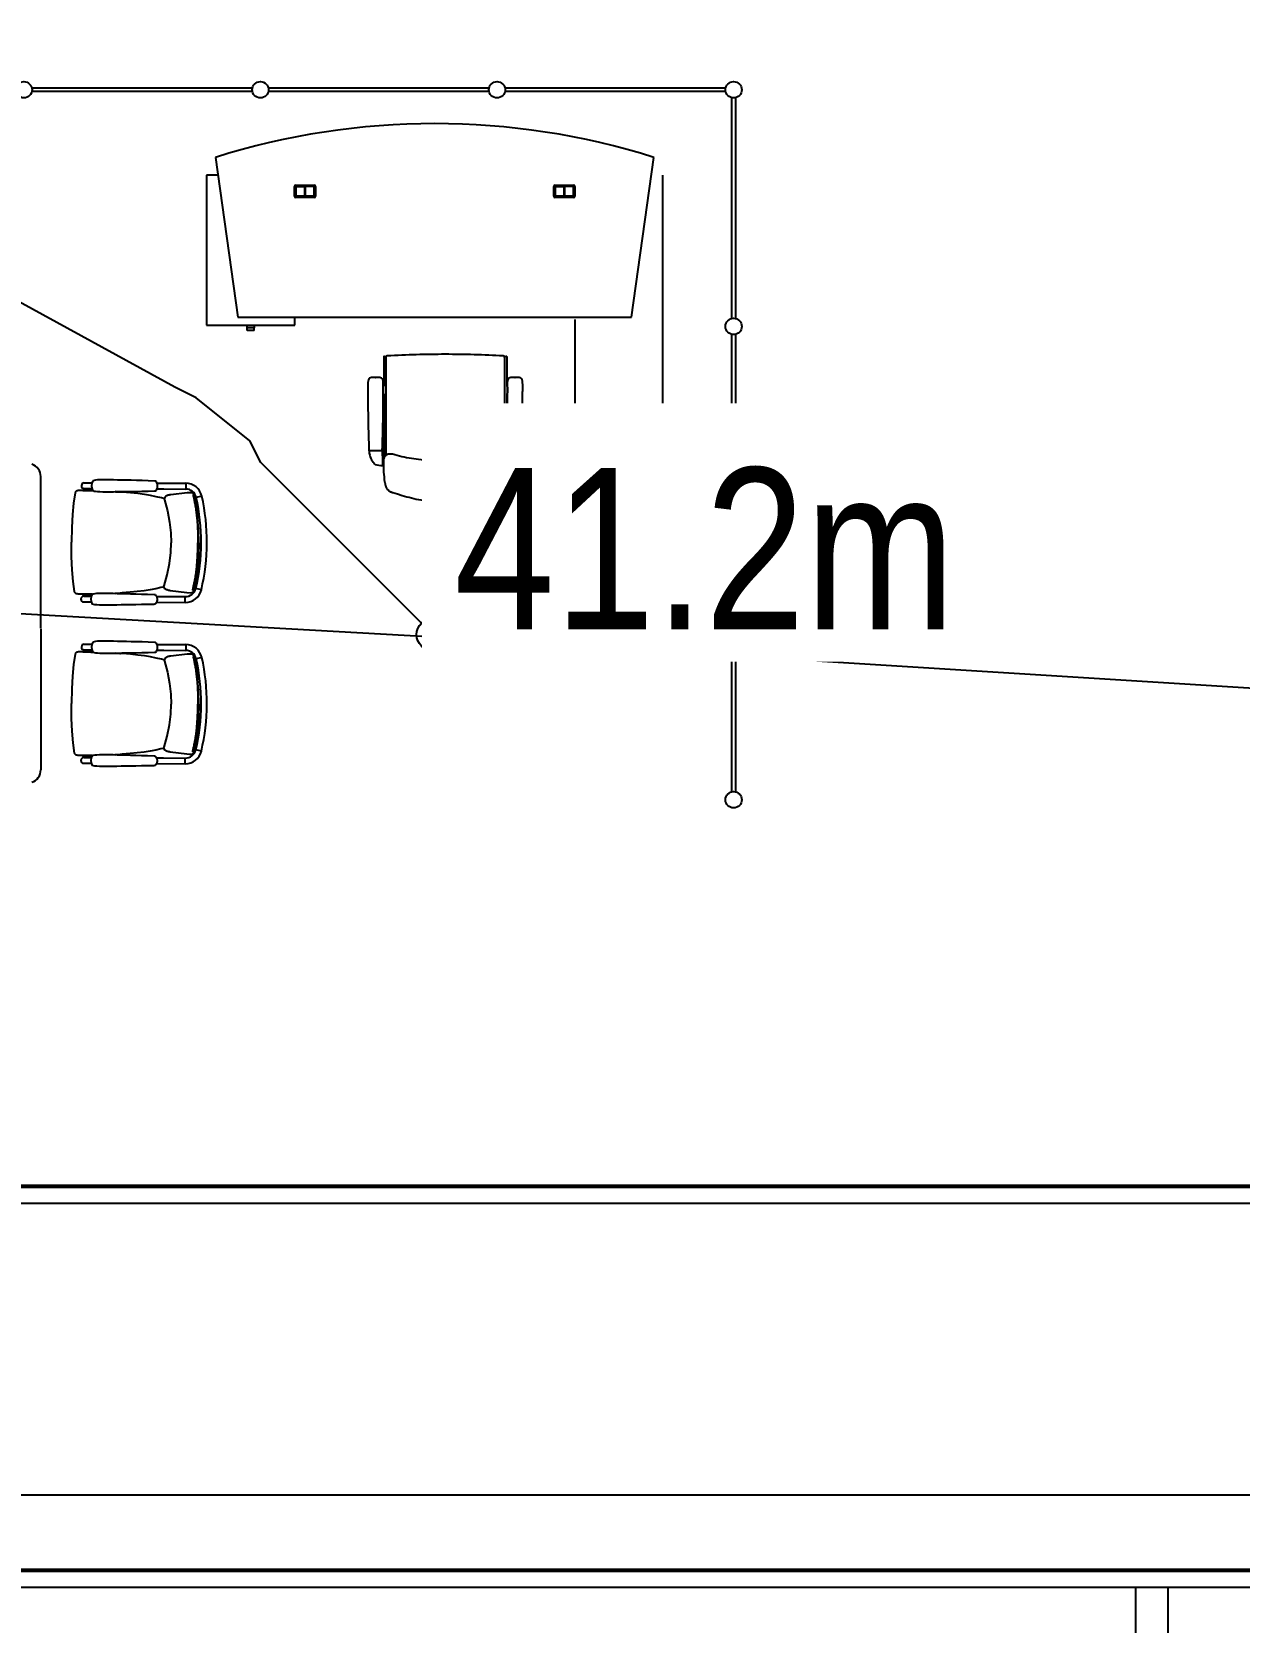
# Model space of a CAD drawing. Header units: millimetres. Extents: x 391350 to 515311, y -283575 to -199845.
# Drawn here: x 484649 to 490264, y -279390 to -271998 of the extents above; entities that cross this region are included whole.
import ezdxf

# ---------------------------------------------------------------- set-up
doc = ezdxf.new("R2010")
doc.units = ezdxf.units.MM
doc.set_wipeout_variables(frame=1)
doc.layers.add('Evac_Occupant', color=183, linetype='Continuous')
doc.layers.add('Evac_Path_Fail', color=1, linetype='Continuous')
doc.styles.get("Standard").update_dxf_attribs({"font": 'arial.ttf'})

msp = doc.modelspace()

# ---------------------------------------------------------------- linework, layer by layer
at = {"color": 0}
for p, q in [((484650, -272259.3), (485675, -272259.3)), ((485675, -272276.3), (484650, -272276.3)), ((485750, -272259.3), (486775, -272259.3)), ((486775, -272276.3), (485750, -272276.3)), ((486850, -272259.3), (487875, -272259.3)), ((487875, -272276.3), (486850, -272276.3)), ((487904, -273330.3), (487904, -272305.3)), ((487921, -272305.3), (487921, -273330.3)), ((485503.3, -272581.9), (485607.7, -273325)), ((487437.7, -273325), (487542.1, -272581.9)), ((485461.7, -272665), (485461.7, -273362)), ((485514.9, -272665), (485461.7, -272665)), ((487583.7, -274465), (487583.7, -272665)), ((485870.7, -272763), (485870.7, -272717)), ((485876.7, -272711), (485962.7, -272711)), ((485876.7, -272719), (485876.7, -272761)), ((485877.2, -272761), (485877.2, -272719)), ((485960.7, -272717), (485878.7, -272717)), ((485878.7, -272717.5), (485919.5, -272717.5)), ((485919.5, -272762.5), (485878.7, -272762.5)), ((485878.7, -272763), (485960.7, -272763)), ((485917.5, -272717.5), (485917.5, -272762.5)), ((485919.5, -272717.5), (485919.5, -272762.5)), ((485920, -272762.5), (485920, -272717.5)), ((485960.7, -272717.5), (485920, -272717.5)), ((485960.7, -272762.5), (485920, -272762.5)), ((485922, -272762.5), (485922, -272717.5)), ((485962.2, -272719), (485962.2, -272761)), ((485962.7, -272761), (485962.7, -272719)), ((485968.7, -272717), (485968.7, -272763)), ((487076.7, -272763), (487076.7, -272717)), ((487082.7, -272711), (487168.7, -272711)), ((487082.7, -272719), (487082.7, -272761)), ((487083.2, -272761), (487083.2, -272719)), ((487166.7, -272717), (487084.7, -272717)), ((487084.7, -272717.5), (487125.5, -272717.5)), ((487125.5, -272762.5), (487084.7, -272762.5)), ((487084.7, -272763), (487166.7, -272763)), ((487123.5, -272717.5), (487123.5, -272762.5)), ((487125.5, -272717.5), (487125.5, -272762.5)), ((487126, -272762.5), (487126, -272717.5)), ((487166.7, -272717.5), (487126, -272717.5)), ((487166.7, -272762.5), (487126, -272762.5)), ((487128, -272762.5), (487128, -272717.5)), ((487168.2, -272719), (487168.2, -272761)), ((487168.7, -272761), (487168.7, -272719)), ((487174.7, -272717), (487174.7, -272763)), ((485962.7, -272769), (485876.7, -272769)), ((487168.7, -272769), (487082.7, -272769)), ((485607.7, -273325), (487437.7, -273325)), ((485872.7, -273362), (485872.7, -273325)), ((487173.7, -273335.3), (487173.7, -274465)), ((485461.7, -273362), (485872.7, -273362)), ((485650.2, -273374.5), (485650.2, -273362)), ((485684.2, -273374.5), (485650.2, -273374.5)), ((485650.3, -273386.5), (485650.3, -273374.5)), ((485684.1, -273386.5), (485650.3, -273386.5)), ((485684.1, -273386.5), (485684.1, -273374.5)), ((485684.2, -273374.5), (485684.2, -273362)), ((487904, -274430.3), (487904, -273405.3)), ((487921, -273405.3), (487921, -274430.3)), ((486285.9, -273508.7), (486285.9, -273643.2)), ((486288.8, -273506.9), (486296, -273510.4)), ((486295.9, -273511.5), (486295.9, -273966.1)), ((486855, -273506.9), (486847.8, -273510.4)), ((486847.9, -273511.5), (486847.9, -273966.1)), ((486857.9, -273508.7), (486857.9, -273643.2)), ((486247.9, -273604.4, -0.1), (486246.9, -273604.4, -0.1)), ((486247.9, -273604.4, -0.1), (486248.9, -273604.4, -0.1)), ((486282.9, -273650.3), (486282.9, -273676.2)), ((486284.4, -273646.7), (486284.4, -273646.8)), ((486859.4, -273646.7), (486859.4, -273646.8)), ((486860.9, -273650.3), (486860.9, -273676.2)), ((486895.9, -273604.4, -0.1), (486894.9, -273604.4, -0.1)), ((486895.9, -273604.4, -0.1), (486896.9, -273604.4, -0.1)), ((486284.4, -273679.8), (486284.4, -273679.7)), ((486285.9, -273683.3), (486285.9, -273973.6)), ((486857.9, -273683.3), (486857.9, -273973.6)), ((486859.4, -273679.8), (486859.4, -273679.7)), ((486217.7, -273944.2, -0.1), (486278.1, -273944.2, -0.1)), ((486217.9, -273944.2, -0.1), (486217.9, -273947.2, -0.1)), ((486277.9, -273944.2, -0.1), (486277.9, -273958, -0.1)), ((486926.1, -273944.2, -0.1), (486865.7, -273944.2, -0.1)), ((486865.9, -273944.2, -0.1), (486865.9, -273958, -0.1)), ((486925.9, -273944.2, -0.1), (486925.9, -273947.2, -0.1)), ((486281.9, -274012.6, -0.1), (486281.9, -273974.2, -0.1)), ((486281.9, -273979.2, -0.1), (486284.9, -273984.2, -0.1)), ((486281.9, -273984.2, -0.1), (486281.9, -274004.2, -0.1)), ((486281.9, -273988.2, -0.1), (486281.9, -273986.5, -0.1)), ((486281.9, -274000.4, -0.1), (486281.9, -273988.2, -0.1)), ((486281.9, -274000.2, -0.1), (486281.9, -274002, -0.1)), ((486281.9, -274009.2, -0.1), (486284.9, -274004.2, -0.1)), ((486284.9, -273984.2, -0.1), (486284.9, -273987.2, -0.1)), ((486284.9, -273987.2, -0.1), (486284.9, -274001.2, -0.1)), ((486284.9, -274001.2, -0.1), (486284.9, -274004.2, -0.1)), ((486861.9, -273979.2, -0.1), (486858.9, -273984.2, -0.1)), ((486858.9, -273984.2, -0.1), (486858.9, -273987.2, -0.1)), ((486858.9, -273987.2, -0.1), (486858.9, -274001.2, -0.1)), ((486858.9, -274001.2, -0.1), (486858.9, -274004.2, -0.1)), ((486861.9, -274009.2, -0.1), (486858.9, -274004.2, -0.1)), ((486861.9, -274012.6, -0.1), (486861.9, -273974.2, -0.1)), ((486861.9, -273984.2, -0.1), (486861.9, -274004.2, -0.1)), ((486861.9, -273988.2, -0.1), (486861.9, -273986.5, -0.1)), ((486861.9, -274000.4, -0.1), (486861.9, -273988.2, -0.1)), ((486861.9, -274000.2, -0.1), (486861.9, -274002, -0.1)), ((487148.7, -274022.4), (487148.7, -273988.6)), ((487148.7, -273988.6), (487160.7, -273988.6)), ((487160.7, -274022.5), (487160.7, -273988.5)), ((487160.7, -273988.5), (487173.7, -273988.5)), ((484691.3, -274770.9), (484691.3, -274065.8)), ((484893.5, -274094.4, 0.3), (484928.9, -274094.6, 0.3)), ((485228.8, -274090.6, 0.3), (485228.8, -274090.6, 0.3)), ((487148.7, -274022.4), (487160.7, -274022.4)), ((487160.7, -274022.5), (487173.7, -274022.5)), ((484850.6, -274141.7, 0.3), (484850.6, -274141.7, 0.3)), ((484878.8, -274130.7, 0.3), (484874.4, -274130.7, 0.3)), ((484885.1, -274130.7, 0.3), (484878.8, -274130.7, 0.3)), ((484886.6, -274130.6, 0.3), (484879.3, -274130.7, 0.3)), ((484886.5, -274130.6, 0.3), (484885.1, -274130.7, 0.3)), ((484902.5, -274130.7, 0.3), (484886.5, -274130.6, 0.3)), ((484893.4, -274121.1, 0.3), (484928.8, -274121.3, 0.3)), ((485061.9, -274137.3, 0.3), (485037, -274135.7, 0.3)), ((485228.6, -274128.2, 0.3), (485228.6, -274128.2, 0.3)), ((485231.6, -274122.7, 0.3), (485263.5, -274122.9, 0.3)), ((485231.8, -274096, 0.3), (485365.4, -274096.7, 0.3)), ((485263, -274167, 0.3), (485263.7, -274167.2, 0.3)), ((485263.5, -274122.9, 0.3), (485365.3, -274123.4, 0.3)), ((485265.8, -274167.7, 0.3), (485263.7, -274167.2, 0.3)), ((485365.4, -274096.7, 0.3), (485365.3, -274123.4, 0.3)), ((485394.8, -274140.7, 0.3), (485385.8, -274140.4, 0.3)), ((485395.2, -274140.8, 0.3), (485394.8, -274140.7, 0.3)), ((485397, -274141.3, 0.3), (485395.2, -274140.8, 0.3)), ((485398.5, -274142.4, 0.3), (485397, -274141.3, 0.3)), ((485399.7, -274143.8, 0.3), (485398.5, -274142.4, 0.3)), ((485403.3, -274152.7, 0.3), (485403.3, -274152.7, 0.3)), ((485439.8, -274156.5, 0.3), (485413.8, -274162.4, 0.3)), ((485266.1, -274173.4, 0.3), (485266.1, -274173.4, 0.3)), ((486572, -274184.5), (486571.8, -274184.5)), ((486571.8, -274184.5), (486572, -274184.5)), ((487173.7, -274465), (487583.7, -274465)), ((487904, -275530.3), (487904, -274505.3)), ((487921, -274505.3), (487921, -275530.3)), ((484848.4, -274600.4, 0.3), (484848.4, -274600.4, 0.3)), ((484876.5, -274611.8, 0.3), (484872.1, -274611.7, 0.3)), ((484882.8, -274611.8, 0.3), (484876.5, -274611.8, 0.3)), ((484884.3, -274611.9, 0.3), (484877, -274611.7, 0.3)), ((484884.2, -274611.9, 0.3), (484882.8, -274611.8, 0.3)), ((484900.2, -274612, 0.3), (484884.2, -274611.9, 0.3)), ((485059.7, -274606.8, 0.3), (485034.7, -274608.3, 0.3)), ((485261.1, -274579.1, 0.3), (485261.8, -274578.9, 0.3)), ((485263.9, -274578.4, 0.3), (485261.8, -274578.9, 0.3)), ((485264.2, -274572.7, 0.3), (485264.2, -274572.8, 0.3)), ((485392.6, -274606.6, 0.3), (485383.6, -274606.9, 0.3)), ((485393, -274606.6, 0.3), (485392.6, -274606.6, 0.3)), ((485394.8, -274606, 0.3), (485393, -274606.6, 0.3)), ((485396.3, -274605, 0.3), (485394.8, -274606, 0.3)), ((485397.5, -274603.6, 0.3), (485396.3, -274605, 0.3)), ((485401.2, -274594.7, 0.3), (485401.2, -274594.7, 0.3)), ((485437.8, -274591.3, 0.3), (485411.8, -274585.1, 0.3)), ((484890.9, -274648.1, 0.3), (484926.3, -274648.3, 0.3)), ((484891, -274621.4, 0.3), (484926.4, -274621.6, 0.3)), ((485226.1, -274655.2, 0.3), (485226.1, -274655.2, 0.3)), ((485226.3, -274617.6, 0.3), (485226.3, -274617.6, 0.3)), ((485229.1, -274649.7, 0.3), (485362.8, -274650.4, 0.3)), ((485229.3, -274623, 0.3), (485261.1, -274623.2, 0.3)), ((485261.1, -274623.2, 0.3), (485362.9, -274623.7, 0.3)), ((485362.8, -274650.4, 0.3), (485362.9, -274623.7, 0.3)), ((484691.3, -274773.9), (484691.3, -275429)), ((484850.6, -274891.7, 0.3), (484850.6, -274891.7, 0.3)), ((484878.8, -274880.7, 0.3), (484874.4, -274880.7, 0.3)), ((484885.1, -274880.7, 0.3), (484878.8, -274880.7, 0.3)), ((484886.6, -274880.6, 0.3), (484879.3, -274880.7, 0.3)), ((484886.5, -274880.6, 0.3), (484885.1, -274880.7, 0.3)), ((484902.5, -274880.7, 0.3), (484886.5, -274880.6, 0.3)), ((484893.4, -274871.1, 0.3), (484928.8, -274871.3, 0.3)), ((484893.5, -274844.4, 0.3), (484928.9, -274844.6, 0.3)), ((485061.9, -274887.3, 0.3), (485037, -274885.7, 0.3)), ((485228.6, -274878.2, 0.3), (485228.6, -274878.2, 0.3)), ((485228.8, -274840.6, 0.3), (485228.8, -274840.6, 0.3)), ((485231.6, -274872.7, 0.3), (485263.5, -274872.9, 0.3)), ((485231.8, -274846, 0.3), (485365.4, -274846.7, 0.3)), ((485263.5, -274872.9, 0.3), (485365.3, -274873.4, 0.3)), ((485365.4, -274846.7, 0.3), (485365.3, -274873.4, 0.3)), ((485394.8, -274890.7, 0.3), (485385.8, -274890.4, 0.3)), ((485395.2, -274890.8, 0.3), (485394.8, -274890.7, 0.3)), ((485397, -274891.3, 0.3), (485395.2, -274890.8, 0.3)), ((485398.5, -274892.4, 0.3), (485397, -274891.3, 0.3)), ((485399.7, -274893.8, 0.3), (485398.5, -274892.4, 0.3)), ((485403.3, -274902.7, 0.3), (485403.3, -274902.7, 0.3)), ((485439.8, -274906.5, 0.3), (485413.8, -274912.4, 0.3)), ((485263, -274917, 0.3), (485263.7, -274917.2, 0.3)), ((485265.8, -274917.7, 0.3), (485263.7, -274917.2, 0.3)), ((485266.1, -274923.4, 0.3), (485266.1, -274923.4, 0.3)), ((484848.4, -275350.4, 0.3), (484848.4, -275350.4, 0.3)), ((485261.1, -275329.1, 0.3), (485261.8, -275328.9, 0.3)), ((485263.9, -275328.4, 0.3), (485261.8, -275328.9, 0.3)), ((485264.2, -275322.7, 0.3), (485264.2, -275322.8, 0.3)), ((485401.2, -275344.7, 0.3), (485401.2, -275344.7, 0.3)), ((485437.8, -275341.3, 0.3), (485411.8, -275335.1, 0.3)), ((484876.5, -275361.8, 0.3), (484872.1, -275361.7, 0.3)), ((484882.8, -275361.8, 0.3), (484876.5, -275361.8, 0.3)), ((484884.3, -275361.9, 0.3), (484877, -275361.7, 0.3)), ((484884.2, -275361.9, 0.3), (484882.8, -275361.8, 0.3)), ((484900.2, -275362, 0.3), (484884.2, -275361.9, 0.3)), ((484890.9, -275398.1, 0.3), (484926.3, -275398.3, 0.3)), ((484891, -275371.4, 0.3), (484926.4, -275371.6, 0.3)), ((485059.7, -275356.8, 0.3), (485034.7, -275358.3, 0.3)), ((485226.1, -275405.2, 0.3), (485226.1, -275405.2, 0.3)), ((485226.3, -275367.6, 0.3), (485226.3, -275367.6, 0.3)), ((485229.1, -275399.7, 0.3), (485362.8, -275400.4, 0.3)), ((485229.3, -275373, 0.3), (485261.1, -275373.2, 0.3)), ((485261.1, -275373.2, 0.3), (485362.9, -275373.7, 0.3)), ((485362.8, -275400.4, 0.3), (485362.9, -275373.7, 0.3)), ((485392.6, -275356.6, 0.3), (485383.6, -275356.9, 0.3)), ((485393, -275356.6, 0.3), (485392.6, -275356.6, 0.3)), ((485394.8, -275356, 0.3), (485393, -275356.6, 0.3)), ((485396.3, -275355, 0.3), (485394.8, -275356, 0.3)), ((485397.5, -275353.6, 0.3), (485396.3, -275355, 0.3)), ((496183.6, -277360.5), (478487.4, -277360.5)), ((496233.6, -277370), (478487.9, -277370)), ((496233.6, -277445), (478480.5, -277445)), ((489933.6, -279145), (482083.6, -279145)), ((497933.6, -279145), (482083.6, -279145)), ((489933.6, -279154.5), (482083.6, -279154.5)), ((497983.6, -279154.5), (482083.6, -279154.5)), ((489783.6, -279229.5), (482083.6, -279229.5)), ((497983.6, -279229.5), (482083.6, -279229.5)), ((489783.6, -282854.5), (489783.6, -279229.5)), ((489933.6, -283004.5), (489933.6, -279229.5))]:
    msp.add_line(p, q, dxfattribs=at)
at = {"color": 0, "flags": 128}
msp.add_lwpolyline([(486571.9, -274184.4), (486560.6, -274184.3), (486549.3, -274184.1), (486538, -274183.8), (486526.8, -274183.3), (486515.5, -274182.5), (486504.2, -274181.6), (486492.9, -274180.4), (486481.7, -274179.1), (486470.5, -274177.5), (486459.4, -274175.7), (486448.3, -274173.7), (486437.3, -274171.4), (486426.4, -274168.9), (486415.5, -274166.3), (486404.6, -274163.5), (486393.8, -274160.6), (486372.1, -274154.4), (486350.3, -274148.1), (486328.4, -274141.7), (486325.7, -274140.8), (486323, -274139.8), (486320.5, -274138.7), (486318, -274137.5), (486315.5, -274136), (486313.2, -274134.4), (486311, -274132.7), (486309, -274130.7), (486307, -274128.7), (486305.2, -274126.5), (486303.4, -274124.2), (486301.8, -274121.9), (486300.4, -274119.5), (486299, -274117), (486297.8, -274114.4), (486296.7, -274111.8), (486295.7, -274109.2), (486294.8, -274106.5), (486294, -274103.8), (486293.3, -274101.1), (486292.2, -274095.5), (486291.3, -274089.9), (486289.9, -274078.7), (486288.7, -274067.5), (486287.6, -274056.3), (486286.8, -274045.1), (486286.1, -274034), (486285.7, -274022.8), (486285.6, -274011.5), (486285.6, -274005.7), (486285.8, -273999.9), (486286, -273994.1), (486286.5, -273988.3), (486286.9, -273985.4), (486287.4, -273982.6), (486288.1, -273979.9), (486288.9, -273977.2), (486290, -273974.6), (486291.3, -273972.1), (486292.8, -273969.7), (486294.5, -273967.5), (486296.5, -273965.5), (486297.6, -273964.6), (486298.8, -273963.8), (486300, -273963.1), (486301.2, -273962.4), (486303.8, -273961.3), (486306.6, -273960.5), (486309.4, -273959.9), (486312.3, -273959.6), (486315.2, -273959.5), (486318.1, -273959.5), (486320.9, -273959.7), (486323.7, -273960), (486326.5, -273960.5), (486332, -273961.7), (486337.5, -273963.1), (486348.3, -273966.3), (486359.2, -273969.3), (486370.1, -273972), (486381.2, -273974.5), (486392.2, -273976.7), (486403.3, -273978.7), (486414.5, -273980.6), (486425.6, -273982.3), (486436.8, -273983.8), (486448, -273985.1), (486459.2, -273986.3), (486470.5, -273987.4), (486481.7, -273988.3), (486493, -273989.1), (486504.2, -273989.7), (486515.5, -273990.2), (486526.8, -273990.6), (486549.3, -273991.1), (486571.9, -273991.4)], dxfattribs=at)
at = {"color": 0, "extrusion": (0, 0, -1), "flags": 128}
msp.add_lwpolyline([(-486571.9, -274184.4), (-486583.2, -274184.3), (-486594.5, -274184.1), (-486605.7, -274183.8), (-486617, -274183.3), (-486628.3, -274182.5), (-486639.6, -274181.6), (-486650.9, -274180.4), (-486662.1, -274179.1), (-486673.3, -274177.5), (-486684.4, -274175.7), (-486695.4, -274173.7), (-486706.4, -274171.4), (-486717.4, -274168.9), (-486728.3, -274166.3), (-486739.2, -274163.5), (-486750, -274160.6), (-486771.7, -274154.4), (-486793.5, -274148.1), (-486815.4, -274141.7), (-486818.1, -274140.8), (-486820.8, -274139.8), (-486823.3, -274138.7), (-486825.8, -274137.5), (-486828.3, -274136), (-486830.6, -274134.4), (-486832.7, -274132.7), (-486834.8, -274130.7), (-486836.8, -274128.7), (-486838.6, -274126.5), (-486840.4, -274124.2), (-486841.9, -274121.9), (-486843.4, -274119.5), (-486844.8, -274117), (-486846, -274114.4), (-486847.1, -274111.8), (-486848.1, -274109.2), (-486849, -274106.5), (-486849.8, -274103.8), (-486850.5, -274101.1), (-486851.6, -274095.5), (-486852.5, -274089.9), (-486853.9, -274078.7), (-486855.1, -274067.5), (-486856.2, -274056.3), (-486857, -274045.1), (-486857.6, -274034), (-486858.1, -274022.8), (-486858.2, -274011.5), (-486858.2, -274005.7), (-486858, -273999.9), (-486857.8, -273994.1), (-486857.3, -273988.3), (-486856.9, -273985.4), (-486856.4, -273982.6), (-486855.7, -273979.9), (-486854.9, -273977.2), (-486853.8, -273974.6), (-486852.5, -273972.1), (-486851, -273969.7), (-486849.3, -273967.5), (-486847.3, -273965.5), (-486846.2, -273964.6), (-486845, -273963.8), (-486843.8, -273963.1), (-486842.6, -273962.4), (-486840, -273961.3), (-486837.2, -273960.5), (-486834.4, -273959.9), (-486831.5, -273959.6), (-486828.6, -273959.5), (-486825.7, -273959.5), (-486822.9, -273959.7), (-486820.1, -273960), (-486817.3, -273960.5), (-486811.7, -273961.7), (-486806.3, -273963.1), (-486795.5, -273966.3), (-486784.6, -273969.3), (-486773.7, -273972), (-486762.6, -273974.5), (-486751.6, -273976.7), (-486740.5, -273978.7), (-486729.3, -273980.6), (-486718.2, -273982.3), (-486707, -273983.8), (-486695.8, -273985.1), (-486684.6, -273986.3), (-486673.3, -273987.4), (-486662.1, -273988.3), (-486650.8, -273989.1), (-486639.5, -273989.7), (-486628.3, -273990.2), (-486617, -273990.6), (-486594.5, -273991.1), (-486571.9, -273991.4)], dxfattribs=at)
at = {"color": 0, "elevation": 0.3}
for points in [[(485220.7, -274086.2), (485190.3, -274085.3), (485161.9, -274084.4), (485135.7, -274083.7), (485111.5, -274083), (485089, -274082.4), (485068, -274081.9), (485048.2, -274081.5), (485029.6, -274081.1), (485012.1, -274080.8), (484995.5, -274080.6), (484980.1, -274080.5), (484966.5, -274080.7), (484955.1, -274081.2), (484946, -274081.9), (484938.8, -274083.1), (484933.2, -274085.1)], [(485228.8, -274090.6), (485227.6, -274089.2), (485225.3, -274087.5), (485222.7, -274086.5), (485220.7, -274086.2)], [(485228.6, -274128.2), (485231.3, -274123.7), (485233.4, -274118.1), (485234.5, -274112.4), (485234.5, -274106.5), (485233.5, -274100.7), (485231.4, -274095.2), (485228.8, -274090.6)], [(484850.6, -274141.7), (484843.6, -274189), (484838.6, -274242.5), (484835.1, -274302.8), (484833.6, -274371)], [(484874.4, -274130.7), (484872.6, -274130.7), (484870.9, -274130.7), (484869.3, -274130.7), (484867.8, -274130.8), (484866.4, -274130.8), (484865.1, -274130.9), (484863.8, -274131), (484862.7, -274131.1), (484861.4, -274131.2), (484860.1, -274131.5), (484858.6, -274132), (484857.2, -274132.7), (484855.8, -274133.5), (484854.5, -274134.7), (484853.2, -274136), (484852.1, -274137.6), (484851.3, -274139.4), (484850.7, -274141.4), (484850.6, -274141.7)], [(484933.7, -274131.1), (484925, -274130.9), (484902.5, -274130.7)], [(484932.9, -274130.9), (484938.5, -274132.9), (484945.7, -274134.1), (484954.8, -274135), (484966.1, -274135.6), (484979.8, -274135.9), (484995.2, -274136), (485011.7, -274135.9), (485029.3, -274135.8), (485047.9, -274135.6), (485067.6, -274135.3), (485088.7, -274135), (485111.2, -274134.6), (485135.4, -274134.2), (485161.6, -274133.7), (485190, -274133.1), (485220.5, -274132.4)], [(485263, -274167), (485252, -274164.3), (485228.1, -274159), (485201.8, -274154), (485173.2, -274149.3), (485142.2, -274145), (485108.6, -274141.3), (485071.8, -274138.1), (485061.9, -274137.3)], [(485220.5, -274132.4), (485222.4, -274132.2), (485225, -274131.3), (485227.3, -274129.6), (485228.6, -274128.2)], [(485295.3, -274149.9), (485291.2, -274150.8), (485287.4, -274151.6), (485283.9, -274152.6), (485280.8, -274153.5), (485277.9, -274154.6), (485275.2, -274155.8), (485272.6, -274157.3), (485270.1, -274159.3), (485267.7, -274162.2), (485265.9, -274166.2), (485265.6, -274170.7), (485266.1, -274173.4)], [(485385.6, -274140.4), (485371.7, -274141.3), (485295.3, -274149.9)], [(485403.3, -274152.7), (485402.6, -274150.5), (485401.7, -274147.7), (485400.7, -274145.5), (485399.7, -274143.8)], [(485425.4, -274373.8), (485424.5, -274313.3), (485420.5, -274255.3), (485413.3, -274201.3), (485403.3, -274152.7)], [(485266.1, -274173.4), (485279.7, -274224.4), (485289.9, -274277), (485295.6, -274327.2), (485297.2, -274373.2)], [(484848.4, -274600.4), (484841.9, -274553.1), (484837.3, -274499.5), (484834.5, -274439.3), (484833.6, -274371)], [(485264.2, -274572.8), (485278.3, -274521.8), (485289, -274469.4), (485295.2, -274419.2), (485297.2, -274373.2)], [(485425.4, -274373.8), (485423.9, -274434.3), (485419.4, -274492.3), (485411.7, -274546.2), (485401.2, -274594.7)], [(484872.1, -274611.7), (484870.3, -274611.7), (484868.6, -274611.6), (484867, -274611.6), (484865.5, -274611.5), (484864.1, -274611.5), (484862.8, -274611.4), (484861.6, -274611.3), (484860.4, -274611.2), (484859.1, -274611), (484857.8, -274610.7), (484856.3, -274610.2), (484854.9, -274609.5), (484853.5, -274608.7), (484852.2, -274607.5), (484851, -274606.2), (484849.9, -274604.6), (484849.1, -274602.8), (484848.5, -274600.8), (484848.4, -274600.4)], [(484931.4, -274611.8), (484922.7, -274612), (484900.2, -274612)], [(484930.7, -274612.1), (484936.2, -274610.1), (484943.5, -274608.9), (484952.5, -274608.2), (484963.9, -274607.7), (484977.6, -274607.5), (484992.9, -274607.6), (485009.5, -274607.8), (485027, -274608.1), (485045.6, -274608.5), (485065.4, -274608.9), (485086.4, -274609.4), (485109, -274610), (485133.1, -274610.7), (485159.3, -274611.4), (485187.8, -274612.3), (485218.2, -274613.2)], [(485261.1, -274579.1), (485250, -274581.7), (485226, -274586.7), (485199.7, -274591.5), (485171.1, -274595.9), (485140, -274599.9), (485106.4, -274603.4), (485069.6, -274606.2), (485059.7, -274606.8)], [(485293.2, -274596.5), (485289.1, -274595.6), (485285.3, -274594.7), (485281.8, -274593.7), (485278.7, -274592.7), (485275.8, -274591.6), (485273.1, -274590.4), (485270.6, -274588.9), (485268.1, -274586.9), (485265.7, -274583.9), (485264, -274579.9), (485263.6, -274575.4), (485264.2, -274572.7)], [(485383.4, -274606.9), (485369.5, -274605.8), (485293.2, -274596.5)], [(485401.2, -274594.7), (485400.5, -274597), (485399.6, -274599.7), (485398.6, -274601.9), (485397.5, -274603.6)], [(485218, -274659.4), (485187.6, -274660.1), (485159.1, -274660.7), (485133, -274661.2), (485108.8, -274661.6), (485086.3, -274662), (485065.2, -274662.3), (485045.4, -274662.6), (485026.8, -274662.7), (485009.3, -274662.9), (484992.7, -274663), (484977.3, -274662.9), (484963.7, -274662.6), (484952.3, -274662), (484943.2, -274661.1), (484936, -274659.9), (484930.4, -274657.9)], [(485226.1, -274655.2), (485224.9, -274656.6), (485222.6, -274658.2), (485219.9, -274659.2), (485218, -274659.4)], [(485218.2, -274613.2), (485220.1, -274613.5), (485222.7, -274614.4), (485225, -274616.1), (485226.3, -274617.6)], [(485226.3, -274617.6), (485228.9, -274622.1), (485231, -274627.7), (485232, -274633.4), (485232, -274639.3), (485230.9, -274645.1), (485228.8, -274650.6), (485226.1, -274655.2)], [(485220.7, -274836.2), (485190.3, -274835.3), (485161.9, -274834.4), (485135.7, -274833.7), (485111.5, -274833), (485089, -274832.4), (485068, -274831.9), (485048.2, -274831.5), (485029.6, -274831.1), (485012.1, -274830.8), (484995.5, -274830.6), (484980.1, -274830.5), (484966.5, -274830.7), (484955.1, -274831.2), (484946, -274831.9), (484938.8, -274833.1), (484933.2, -274835.1)], [(484850.6, -274891.7), (484843.6, -274939), (484838.6, -274992.5), (484835.1, -275052.8), (484833.6, -275121)], [(484874.4, -274880.7), (484872.6, -274880.7), (484870.9, -274880.7), (484869.3, -274880.7), (484867.8, -274880.8), (484866.4, -274880.8), (484865.1, -274880.9), (484863.8, -274881), (484862.7, -274881.1), (484861.4, -274881.2), (484860.1, -274881.5), (484858.6, -274882), (484857.2, -274882.7), (484855.8, -274883.5), (484854.5, -274884.7), (484853.2, -274886), (484852.1, -274887.6), (484851.3, -274889.4), (484850.7, -274891.4), (484850.6, -274891.7)], [(484933.7, -274881.1), (484925, -274880.9), (484902.5, -274880.7)], [(484932.9, -274880.9), (484938.5, -274882.9), (484945.7, -274884.1), (484954.8, -274885), (484966.1, -274885.6), (484979.8, -274885.9), (484995.2, -274886), (485011.7, -274885.9), (485029.3, -274885.8), (485047.9, -274885.6), (485067.6, -274885.3), (485088.7, -274885), (485111.2, -274884.6), (485135.4, -274884.2), (485161.6, -274883.7), (485190, -274883.1), (485220.5, -274882.4)], [(485263, -274917), (485252, -274914.3), (485228.1, -274909), (485201.8, -274904), (485173.2, -274899.3), (485142.2, -274895), (485108.6, -274891.3), (485071.8, -274888.1), (485061.9, -274887.3)], [(485220.5, -274882.4), (485222.4, -274882.2), (485225, -274881.3), (485227.3, -274879.6), (485228.6, -274878.2)], [(485228.8, -274840.6), (485227.6, -274839.2), (485225.3, -274837.5), (485222.7, -274836.5), (485220.7, -274836.2)], [(485228.6, -274878.2), (485231.3, -274873.7), (485233.4, -274868.1), (485234.5, -274862.4), (485234.5, -274856.5), (485233.5, -274850.7), (485231.4, -274845.2), (485228.8, -274840.6)], [(485295.3, -274899.9), (485291.2, -274900.8), (485287.4, -274901.6), (485283.9, -274902.6), (485280.8, -274903.5), (485277.9, -274904.6), (485275.2, -274905.8), (485272.6, -274907.3), (485270.1, -274909.3), (485267.7, -274912.2), (485265.9, -274916.2), (485265.6, -274920.7), (485266.1, -274923.4)], [(485385.6, -274890.4), (485371.7, -274891.3), (485295.3, -274899.9)], [(485403.3, -274902.7), (485402.6, -274900.5), (485401.7, -274897.7), (485400.7, -274895.5), (485399.7, -274893.8)], [(485425.4, -275123.8), (485424.5, -275063.3), (485420.5, -275005.3), (485413.3, -274951.3), (485403.3, -274902.7)], [(485266.1, -274923.4), (485279.7, -274974.4), (485289.9, -275027), (485295.6, -275077.2), (485297.2, -275123.2)], [(484848.4, -275350.4), (484841.9, -275303.1), (484837.3, -275249.5), (484834.5, -275189.3), (484833.6, -275121)], [(485264.2, -275322.8), (485278.3, -275271.8), (485289, -275219.4), (485295.2, -275169.2), (485297.2, -275123.2)], [(485425.4, -275123.8), (485423.9, -275184.3), (485419.4, -275242.3), (485411.7, -275296.2), (485401.2, -275344.7)], [(484872.1, -275361.7), (484870.3, -275361.7), (484868.6, -275361.6), (484867, -275361.6), (484865.5, -275361.5), (484864.1, -275361.5), (484862.8, -275361.4), (484861.6, -275361.3), (484860.4, -275361.2), (484859.1, -275361), (484857.8, -275360.7), (484856.3, -275360.2), (484854.9, -275359.5), (484853.5, -275358.7), (484852.2, -275357.5), (484851, -275356.2), (484849.9, -275354.6), (484849.1, -275352.8), (484848.5, -275350.8), (484848.4, -275350.4)], [(485261.1, -275329.1), (485250, -275331.7), (485226, -275336.7), (485199.7, -275341.5), (485171.1, -275345.9), (485140, -275349.9), (485106.4, -275353.4), (485069.6, -275356.2), (485059.7, -275356.8)], [(485293.2, -275346.5), (485289.1, -275345.6), (485285.3, -275344.7), (485281.8, -275343.7), (485278.7, -275342.7), (485275.8, -275341.6), (485273.1, -275340.4), (485270.6, -275338.9), (485268.1, -275336.9), (485265.7, -275333.9), (485264, -275329.9), (485263.6, -275325.4), (485264.2, -275322.7)], [(485383.4, -275356.9), (485369.5, -275355.8), (485293.2, -275346.5)], [(485401.2, -275344.7), (485400.5, -275347), (485399.6, -275349.7), (485398.6, -275351.9), (485397.5, -275353.6)], [(484931.4, -275361.8), (484922.7, -275362), (484900.2, -275362)], [(485218, -275409.4), (485187.6, -275410.1), (485159.1, -275410.7), (485133, -275411.2), (485108.8, -275411.6), (485086.3, -275412), (485065.2, -275412.3), (485045.4, -275412.6), (485026.8, -275412.7), (485009.3, -275412.9), (484992.7, -275413), (484977.3, -275412.9), (484963.7, -275412.6), (484952.3, -275412), (484943.2, -275411.1), (484936, -275409.9), (484930.4, -275407.9)], [(484930.7, -275362.1), (484936.2, -275360.1), (484943.5, -275358.9), (484952.5, -275358.2), (484963.9, -275357.7), (484977.6, -275357.5), (484992.9, -275357.6), (485009.5, -275357.8), (485027, -275358.1), (485045.6, -275358.5), (485065.4, -275358.9), (485086.4, -275359.4), (485109, -275360), (485133.1, -275360.7), (485159.3, -275361.4), (485187.8, -275362.3), (485218.2, -275363.2)], [(485226.1, -275405.2), (485224.9, -275406.6), (485222.6, -275408.2), (485219.9, -275409.2), (485218, -275409.4)], [(485218.2, -275363.2), (485220.1, -275363.5), (485222.7, -275364.4), (485225, -275366.1), (485226.3, -275367.6)], [(485226.3, -275367.6), (485228.9, -275372.1), (485231, -275377.7), (485232, -275383.4), (485232, -275389.3), (485230.9, -275395.1), (485228.8, -275400.6), (485226.1, -275405.2)]]:
    msp.add_lwpolyline(points, dxfattribs=at)
at = {"color": 0}
for centre in [(484612.5, -272267.8), (485712.5, -272267.8), (486812.5, -272267.8), (487912.5, -272267.8), (487912.5, -273367.8), (487912.5, -274467.8), (487912.5, -275567.8)]:
    msp.add_circle(centre, 38, dxfattribs=at)
for centre, radius, start, end in [((486522.7, -275815.2), 3390.2, 72.50031, 107.49969), ((485876.7, -272717), 6, 90, 180), ((485876.7, -272763), 6, 180, 270), ((485878.7, -272719), 2, 90, 180), ((485878.7, -272761), 2, 180, 270), ((485878.7, -272719), 1.5, 90, 180), ((485878.7, -272761), 1.5, 180, 270), ((485960.7, -272719), 2, 0, 90), ((485960.7, -272719), 1.5, 0, 90), ((485960.7, -272761), 2, 270, 0), ((485960.7, -272761), 1.5, 270, 0), ((485962.7, -272717), 6, 0, 90), ((485962.7, -272763), 6, 270, 0), ((487082.7, -272717), 6, 90, 180), ((487082.7, -272763), 6, 180, 270), ((487084.7, -272719), 2, 90, 180), ((487084.7, -272761), 2, 180, 270), ((487084.7, -272719), 1.5, 90, 180), ((487084.7, -272761), 1.5, 180, 270), ((487166.7, -272719), 2, 0, 90), ((487166.7, -272719), 1.5, 0, 90), ((487166.7, -272761), 2, 270, 0), ((487166.7, -272761), 1.5, 270, 0), ((487168.7, -272717), 6, 0, 90), ((487168.7, -272763), 6, 270, 0), ((486571.9, -278503.3), 5006, 90, 93.08462), ((486571.9, -278503.3), 5006, 86.91538, 90), ((486287.9, -273508.7), 2, 64.14919, 180), ((486302.9, -273511.5), 7, 93.08462, 180), ((486840.9, -273511.5), 7, 0, 86.91538), ((486855.9, -273508.7), 2, 0, 115.85081), ((487473.8, -273654.4, -0.1), 1261.9, 178.82851, 180.71641), ((486249.6, -273628.8, -0.1), 37.4, 159.74066, 179.78761), ((486227.4, -273620.4, -0.1), 13.7, 121.52907, 160.57013), ((486231.9, -273627.9, -0.1), 22.5, 97.98693, 121.27177), ((486239.7, -273664.6, -0.1), 59.9, 92.60696, 100.52956), ((486249.2, -273841.1, -0.1), 236.7, 90.56763, 92.97489), ((486246.6, -273841.1, -0.1), 236.7, 87.02511, 89.43237), ((486256.1, -273664.6, -0.1), 59.9, 79.47044, 87.39304), ((486263.9, -273627.9, -0.1), 22.5, 58.72823, 82.01307), ((486268.4, -273620.4, -0.1), 13.7, 19.42987, 58.47093), ((486246.2, -273628.8, -0.1), 37.4, 0.21239, 20.25934), ((486287.9, -273650.3), 5, 135, 180), ((485022, -273654.4, -0.1), 1261.9, 359.28359, 1.17149), ((486280.9, -273643.2), 5, 315, 0), ((486862.9, -273643.2), 5, 180, 225), ((486855.9, -273650.3), 5, 0, 45), ((488121.8, -273654.4, -0.1), 1261.9, 178.82851, 180.71641), ((486897.6, -273628.8, -0.1), 37.4, 159.74066, 179.78761), ((486875.4, -273620.4, -0.1), 13.7, 121.52907, 160.57013), ((486879.9, -273627.9, -0.1), 22.5, 97.98693, 121.27177), ((486887.7, -273664.6, -0.1), 59.9, 92.60696, 100.52956), ((486897.2, -273841.1, -0.1), 236.7, 90.56763, 92.97489), ((486894.5, -273841.1, -0.1), 236.7, 87.02511, 89.43237), ((486904.1, -273664.6, -0.1), 59.9, 79.47044, 87.39304), ((486911.9, -273627.9, -0.1), 22.5, 58.72823, 82.01307), ((486916.4, -273620.4, -0.1), 13.7, 19.42987, 58.47093), ((486894.2, -273628.8, -0.1), 37.4, 0.21239, 20.25934), ((485670, -273654.4, -0.1), 1261.9, 359.28359, 1.17149), ((493112.1, -273683.1, -0.1), 6900, 179.89269, 182.16248), ((479383.8, -273683.1, -0.1), 6900, 357.83752, 0.10731), ((486287.9, -273676.2), 5, 180, 225), ((486280.9, -273683.3), 5, 0, 45), ((486862.9, -273683.3), 5, 135, 180), ((486855.9, -273676.2), 5, 315, 0), ((493760, -273683.1, -0.1), 6900, 179.89269, 182.16248), ((480031.7, -273683.1, -0.1), 6900, 357.83752, 0.10731), ((486217.7, -273943.4, -0.1), 0.8, 182.16248, 270), ((486278.1, -273943.4, -0.1), 0.8, 270, 357.83752), ((486865.7, -273943.4, -0.1), 0.8, 182.16248, 270), ((486926.1, -273943.4, -0.1), 0.8, 270, 357.83752), ((484631.3, -274065.8), 60, 0, 72.44171), ((486287.9, -273947.2, -0.1), 70, 180, 196.12374), ((486316.7, -273938.8, -0.1), 100, 196.12374, 213.80595), ((486358.3, -273911, -0.1), 150, 213.80595, 221.11592), ((486358.3, -273911, -0.1), 150, 221.11592, 221.18253), ((486245.6, -274009.3, -0.1), 0.5, 221.11592, 259.56228), ((486299.9, -273714.8, -0.1), 300, 259.529, 259.56228), ((486299.9, -273714.8, -0.1), 300, 259.56228, 266.2553), ((486312.9, -273958, -0.1), 35, 180, 207.66045), ((486280.4, -274012.6, -0.1), 1.5, 266.2553, 0), ((486301.9, -273973.6), 16, 180, 207.90937), ((486841.9, -273973.6), 16, 332.09063, 0), ((486830.9, -273958, -0.1), 35, 332.33955, 0), ((486863.4, -274012.6, -0.1), 1.5, 180, 273.7447), ((486843.9, -273714.8, -0.1), 300, 273.7447, 280.43772), ((486898.1, -274009.3, -0.1), 0.5, 280.43772, 318.88408), ((486843.9, -273714.8, -0.1), 300, 280.43772, 280.471), ((486785.5, -273911, -0.1), 150, 318.81747, 318.88408), ((486785.5, -273911, -0.1), 150, 318.88408, 326.19405), ((486827.1, -273938.8, -0.1), 100, 326.19405, 343.87626), ((486855.9, -273947.2, -0.1), 70, 343.87626, 0), ((484893.5, -274107.8, 0.3), 13.3, 89.72745, 269.72745), ((484972.4, -274108.2, 0.3), 45.5, 149.53726, 210.26345), ((485365, -274173.4, 0.3), 50, 12.72372, 89.72745), ((485365, -274173.4, 0.3), 76.7, 12.72372, 89.72745), ((484496.9, -274369.4, 0.3), 940, 346.73118, 12.72372), ((484496.9, -274369.4, 0.3), 966.7, 346.73118, 12.72372), ((484969.9, -274635.2, 0.3), 45.5, 149.19145, 209.91764), ((485363.1, -274573.7, 0.3), 76.7, 269.72745, 346.73118), ((485363.1, -274573.7, 0.3), 50, 269.72745, 346.73118), ((484891, -274634.8, 0.3), 13.3, 89.72745, 269.72745), ((484893.5, -274857.8, 0.3), 13.3, 89.72745, 269.72745), ((484972.4, -274858.2, 0.3), 45.5, 149.53726, 210.26345), ((485365, -274923.4, 0.3), 50, 12.72372, 89.72745), ((485365, -274923.4, 0.3), 76.7, 12.72372, 89.72745), ((484496.9, -275119.4, 0.3), 966.7, 346.73118, 12.72372), ((484496.9, -275119.4, 0.3), 940, 346.73118, 12.72372), ((485363.1, -275323.7, 0.3), 76.7, 269.72745, 346.73118), ((485363.1, -275323.7, 0.3), 50, 269.72745, 346.73118), ((484891, -275384.8, 0.3), 13.3, 89.72745, 269.72745), ((484969.9, -275385.2, 0.3), 45.5, 149.19145, 209.91764), ((484631.3, -275429), 60, 287.55829, 0)]:
    msp.add_arc(centre, radius, start, end, dxfattribs=at)
for points, knots in [([(484879.3, -274130.7, 0.3), (484878.3, -274130.7, 0.3), (484876.8, -274130.7, 0.3), (484875.3, -274130.7, 0.3), (484874.9, -274130.7, 0.3)], [0, 0, 0, 0, 3.144716, 4.374955, 4.374955, 4.374955, 4.374955]), ([(484886.6, -274130.6, 0.3), (484887.4, -274130.6, 0.3), (484891.3, -274130.6, 0.3), (484898.1, -274130.6, 0.3), (484906.7, -274130.7, 0.3), (484914.6, -274130.8, 0.3), (484921.7, -274130.9, 0.3), (484927.7, -274131, 0.3), (484931.4, -274131, 0.3), (484933, -274131.1, 0.3)], [0, 0, 0, 0, 2.508809, 11.774259, 20.413863, 28.277147, 35.372913, 41.760594, 46.39044, 46.39044, 46.39044, 46.39044]), ([(485037.1, -274135.7, 0.3), (485039.3, -274135.8, 0.3), (485045.9, -274136.2, 0.3), (485054.2, -274136.8, 0.3), (485060.3, -274137.2, 0.3), (485061.9, -274137.3, 0.3)], [0, 0, 0, 0, 6.602502, 20.084004, 24.910806, 24.910806, 24.910806, 24.910806]), ([(485399.5, -274153.1, 0.3), (485400.1, -274155.5, 0.3), (485401.2, -274160.4, 0.3), (485403, -274168.2, 0.3), (485404.8, -274176.7, 0.3), (485406.7, -274186.2, 0.3), (485408.7, -274196.7, 0.3), (485410.6, -274208.3, 0.3), (485412.6, -274220.9, 0.3), (485414.3, -274234.2, 0.3), (485415.9, -274247.6, 0.3), (485417.2, -274260.4, 0.3), (485418.3, -274272.5, 0.3), (485419.1, -274284.3, 0.3), (485419.9, -274296.4, 0.3), (485420.5, -274309.7, 0.3), (485421, -274324.5, 0.3), (485421.4, -274340.7, 0.3), (485421.6, -274357.3, 0.3), (485421.6, -274368.4, 0.3), (485421.5, -274373.8, 0.3)], [0, 0, 0, 0, 7.282537, 15.221161, 23.935757, 33.543876, 44.164639, 55.911564, 68.778606, 82.382173, 96.154559, 109.275035, 121.159997, 132.603251, 144.532305, 157.620734, 172.542706, 189.04602, 206.227621, 222.359385, 222.359385, 222.359385, 222.359385]), ([(485400.4, -274152.9, 0.3), (485400.5, -274152.9, 0.3), (485401.1, -274152.8, 0.3), (485401.9, -274152.6, 0.3), (485402.6, -274152.7, 0.3), (485403.2, -274152.5, 0.3), (485403.2, -274152.7, 0.3), (485403.2, -274152.7, 0.3)], [0, 0, 0, 0, 0.513298, 1.672591, 2.491069, 2.896647, 2.937366, 2.937366, 2.937366, 2.937366]), ([(485397.4, -274594.3, 0.3), (485398, -274591.9, 0.3), (485399.2, -274587, 0.3), (485401.1, -274579.2, 0.3), (485403, -274570.7, 0.3), (485405, -274561.2, 0.3), (485407, -274550.8, 0.3), (485409.1, -274539.2, 0.3), (485411.1, -274526.6, 0.3), (485413, -274513.4, 0.3), (485414.7, -274500, 0.3), (485416.1, -274487.1, 0.3), (485417.3, -274475, 0.3), (485418.3, -274463.3, 0.3), (485419.1, -274451.2, 0.3), (485419.9, -274437.9, 0.3), (485420.6, -274423.1, 0.3), (485421.1, -274406.9, 0.3), (485421.4, -274390.3, 0.3), (485421.5, -274379.2, 0.3), (485421.5, -274373.8, 0.3)], [0, 0, 0, 0, 7.282537, 15.221161, 23.935757, 33.543876, 44.164639, 55.911564, 68.778606, 82.382173, 96.154559, 109.275035, 121.159997, 132.603251, 144.532305, 157.620734, 172.542706, 189.04602, 206.227621, 222.359385, 222.359385, 222.359385, 222.359385]), ([(484877, -274611.7, 0.3), (484876, -274611.7, 0.3), (484874.5, -274611.7, 0.3), (484873.1, -274611.7, 0.3), (484872.6, -274611.7, 0.3)], [0, 0, 0, 0, 3.144716, 4.374955, 4.374955, 4.374955, 4.374955]), ([(484884.3, -274611.9, 0.3), (484885.1, -274611.9, 0.3), (484889, -274611.9, 0.3), (484895.8, -274612, 0.3), (484904.4, -274612, 0.3), (484912.3, -274612, 0.3), (484919.4, -274612, 0.3), (484925.5, -274611.9, 0.3), (484929.1, -274611.9, 0.3), (484930.7, -274611.9, 0.3)], [0, 0, 0, 0, 2.508809, 11.774259, 20.413863, 28.277147, 35.372913, 41.760594, 46.39044, 46.39044, 46.39044, 46.39044]), ([(485034.8, -274608.3, 0.3), (485037, -274608.1, 0.3), (485043.7, -274607.8, 0.3), (485052, -274607.3, 0.3), (485058.1, -274606.9, 0.3), (485059.7, -274606.8, 0.3)], [0, 0, 0, 0, 6.602502, 20.084004, 24.910806, 24.910806, 24.910806, 24.910806]), ([(485258.4, -274577.4, 0.3), (485258.6, -274577.4, 0.3), (485258.9, -274577.4, 0.3), (485259.5, -274577.3, 0.3), (485260, -274577.3, 0.3), (485260.5, -274577.2, 0.3), (485260.8, -274577.2, 0.3), (485261, -274577.2, 0.3)], [0, 0, 0, 0, 0.51218, 1.056524, 1.604318, 2.125846, 2.593214, 2.593214, 2.593214, 2.593214]), ([(485398.3, -274594.5, 0.3), (485398.4, -274594.5, 0.3), (485399, -274594.6, 0.3), (485399.8, -274594.8, 0.3), (485400.5, -274594.8, 0.3), (485401.1, -274594.9, 0.3), (485401.1, -274594.7, 0.3), (485401.1, -274594.7, 0.3)], [0, 0, 0, 0, 0.513298, 1.672591, 2.491069, 2.896647, 2.937366, 2.937366, 2.937366, 2.937366]), ([(484879.3, -274880.7, 0.3), (484878.3, -274880.7, 0.3), (484876.8, -274880.7, 0.3), (484875.3, -274880.7, 0.3), (484874.9, -274880.7, 0.3)], [0, 0, 0, 0, 3.144716, 4.374955, 4.374955, 4.374955, 4.374955]), ([(484886.6, -274880.6, 0.3), (484887.4, -274880.6, 0.3), (484891.3, -274880.6, 0.3), (484898.1, -274880.6, 0.3), (484906.7, -274880.7, 0.3), (484914.6, -274880.8, 0.3), (484921.7, -274880.9, 0.3), (484927.7, -274881, 0.3), (484931.4, -274881, 0.3), (484933, -274881.1, 0.3)], [0, 0, 0, 0, 2.508809, 11.774259, 20.413863, 28.277147, 35.372913, 41.760594, 46.39044, 46.39044, 46.39044, 46.39044]), ([(485037.1, -274885.7, 0.3), (485039.3, -274885.8, 0.3), (485045.9, -274886.2, 0.3), (485054.2, -274886.8, 0.3), (485060.3, -274887.2, 0.3), (485061.9, -274887.3, 0.3)], [0, 0, 0, 0, 6.602502, 20.084004, 24.910806, 24.910806, 24.910806, 24.910806]), ([(485399.5, -274903.1, 0.3), (485400.1, -274905.5, 0.3), (485401.2, -274910.4, 0.3), (485403, -274918.2, 0.3), (485404.8, -274926.7, 0.3), (485406.7, -274936.2, 0.3), (485408.7, -274946.7, 0.3), (485410.6, -274958.3, 0.3), (485412.6, -274970.9, 0.3), (485414.3, -274984.2, 0.3), (485415.9, -274997.6, 0.3), (485417.2, -275010.4, 0.3), (485418.3, -275022.5, 0.3), (485419.1, -275034.3, 0.3), (485419.9, -275046.4, 0.3), (485420.5, -275059.7, 0.3), (485421, -275074.5, 0.3), (485421.4, -275090.7, 0.3), (485421.6, -275107.3, 0.3), (485421.6, -275118.4, 0.3), (485421.5, -275123.8, 0.3)], [0, 0, 0, 0, 7.282537, 15.221161, 23.935757, 33.543876, 44.164639, 55.911564, 68.778606, 82.382173, 96.154559, 109.275035, 121.159997, 132.603251, 144.532305, 157.620734, 172.542706, 189.04602, 206.227621, 222.359385, 222.359385, 222.359385, 222.359385]), ([(485400.4, -274902.9, 0.3), (485400.5, -274902.9, 0.3), (485401.1, -274902.8, 0.3), (485401.9, -274902.6, 0.3), (485402.6, -274902.7, 0.3), (485403.2, -274902.5, 0.3), (485403.2, -274902.7, 0.3), (485403.2, -274902.7, 0.3)], [0, 0, 0, 0, 0.513298, 1.672591, 2.491069, 2.896647, 2.937366, 2.937366, 2.937366, 2.937366]), ([(485397.4, -275344.3, 0.3), (485398, -275341.9, 0.3), (485399.2, -275337, 0.3), (485401.1, -275329.2, 0.3), (485403, -275320.7, 0.3), (485405, -275311.2, 0.3), (485407, -275300.8, 0.3), (485409.1, -275289.2, 0.3), (485411.1, -275276.6, 0.3), (485413, -275263.4, 0.3), (485414.7, -275250, 0.3), (485416.1, -275237.1, 0.3), (485417.3, -275225, 0.3), (485418.3, -275213.3, 0.3), (485419.1, -275201.2, 0.3), (485419.9, -275187.9, 0.3), (485420.6, -275173.1, 0.3), (485421.1, -275156.9, 0.3), (485421.4, -275140.3, 0.3), (485421.5, -275129.2, 0.3), (485421.5, -275123.8, 0.3)], [0, 0, 0, 0, 7.282537, 15.221161, 23.935757, 33.543876, 44.164639, 55.911564, 68.778606, 82.382173, 96.154559, 109.275035, 121.159997, 132.603251, 144.532305, 157.620734, 172.542706, 189.04602, 206.227621, 222.359385, 222.359385, 222.359385, 222.359385]), ([(485258.4, -275327.4, 0.3), (485258.6, -275327.4, 0.3), (485258.9, -275327.4, 0.3), (485259.5, -275327.3, 0.3), (485260, -275327.3, 0.3), (485260.5, -275327.2, 0.3), (485260.8, -275327.2, 0.3), (485261, -275327.2, 0.3)], [0, 0, 0, 0, 0.51218, 1.056524, 1.604318, 2.125846, 2.593214, 2.593214, 2.593214, 2.593214]), ([(485398.3, -275344.5, 0.3), (485398.4, -275344.5, 0.3), (485399, -275344.6, 0.3), (485399.8, -275344.8, 0.3), (485400.5, -275344.8, 0.3), (485401.1, -275344.9, 0.3), (485401.1, -275344.7, 0.3), (485401.1, -275344.7, 0.3)], [0, 0, 0, 0, 0.513298, 1.672591, 2.491069, 2.896647, 2.937366, 2.937366, 2.937366, 2.937366]), ([(484877, -275361.7, 0.3), (484876, -275361.7, 0.3), (484874.5, -275361.7, 0.3), (484873.1, -275361.7, 0.3), (484872.6, -275361.7, 0.3)], [0, 0, 0, 0, 3.144716, 4.374955, 4.374955, 4.374955, 4.374955]), ([(484884.3, -275361.9, 0.3), (484885.1, -275361.9, 0.3), (484889, -275361.9, 0.3), (484895.8, -275362, 0.3), (484904.4, -275362, 0.3), (484912.3, -275362, 0.3), (484919.4, -275362, 0.3), (484925.5, -275361.9, 0.3), (484929.1, -275361.9, 0.3), (484930.7, -275361.9, 0.3)], [0, 0, 0, 0, 2.508809, 11.774259, 20.413863, 28.277147, 35.372913, 41.760594, 46.39044, 46.39044, 46.39044, 46.39044]), ([(485034.8, -275358.3, 0.3), (485037, -275358.1, 0.3), (485043.7, -275357.8, 0.3), (485052, -275357.3, 0.3), (485058.1, -275356.9, 0.3), (485059.7, -275356.8, 0.3)], [0, 0, 0, 0, 6.602502, 20.084004, 24.910806, 24.910806, 24.910806, 24.910806])]:
    msp.add_open_spline(points, degree=3, knots=knots, dxfattribs=at)
for points in [[(485263.7, -274167.2, 0.3), (485264.4, -274167.3, 0.3), (485265.1, -274167.5, 0.3), (485265.8, -274167.7, 0.3)], [(485399.5, -274153.1, 0.3), (485399.8, -274153, 0.3), (485400.1, -274153, 0.3), (485400.4, -274152.9, 0.3)], [(485261, -274577.2, 0.3), (485261.9, -274577.3, 0.3), (485262.8, -274577.3, 0.3), (485263.8, -274577.2, 0.3)], [(485261.8, -274578.9, 0.3), (485262.5, -274578.7, 0.3), (485263.2, -274578.6, 0.3), (485263.9, -274578.4, 0.3)], [(485397.4, -274594.3, 0.3), (485397.7, -274594.3, 0.3), (485398, -274594.4, 0.3), (485398.3, -274594.5, 0.3)], [(485399.5, -274903.1, 0.3), (485399.8, -274903, 0.3), (485400.1, -274903, 0.3), (485400.4, -274902.9, 0.3)], [(485263.7, -274917.2, 0.3), (485264.4, -274917.3, 0.3), (485265.1, -274917.5, 0.3), (485265.8, -274917.7, 0.3)], [(485261, -275327.2, 0.3), (485261.9, -275327.3, 0.3), (485262.8, -275327.3, 0.3), (485263.8, -275327.2, 0.3)], [(485261.8, -275328.9, 0.3), (485262.5, -275328.7, 0.3), (485263.2, -275328.6, 0.3), (485263.9, -275328.4, 0.3)], [(485397.4, -275344.3, 0.3), (485397.7, -275344.3, 0.3), (485398, -275344.4, 0.3), (485398.3, -275344.5, 0.3)]]:
    msp.add_open_spline(points, degree=3, dxfattribs=at)
msp.add_point((487583.7, -274465), dxfattribs=at)
at = {"layer": 'Evac_Occupant'}
msp.add_lwpolyline([(466114.6, -251082.2), (476118.8, -251082.2), (498658.1, -251082.2), (509557.2, -251082.2), (507579.1, -261602.8), (507721.2, -269969.9), (507830.4, -276143.7), (486491.1, -274810.8), (462153.2, -273439.2)], dxfattribs=at)
at = {"layer": 'Evac_Path_Fail'}
for points in [[(498663.9, -251100.2), (498313.9, -257150.2), (497513.9, -257900.2), (496563.9, -277550.2), (495163.9, -278800.2), (482013.9, -278800.2), (481813.9, -278950.2), (481563.9, -279350.2)], [(509563.9, -251100.2), (505013.9, -251600.2), (504813.9, -251750.2), (497563.9, -257850.2), (496563.9, -277550.2), (495163.9, -278800.2), (482013.9, -278800.2), (481813.9, -278950.2), (481563.9, -279350.2)], [(486513.9, -274800.2), (485713.9, -274000.2), (485663.9, -273900.2), (485413.9, -273700.2), (485313.9, -273650.2), (483213.9, -272500.2), (482163.9, -269700.2), (482163.9, -263250.2), (482463.9, -262500.2), (482613.9, -262300.2), (484113.9, -260000.2), (484113.9, -259750.2), (483963.9, -259550.2), (482813.9, -258950.2), (460713.9, -258950.2)], [(507563.9, -261600.2), (504713.9, -261550.2), (499463.9, -261550.2), (499263.9, -261650.2), (498313.9, -262900.2), (498313.9, -265050.2), (498163.9, -265250.2), (497363.9, -266000.2), (496563.9, -277550.2), (495163.9, -278800.2), (482013.9, -278800.2), (481813.9, -278950.2), (481563.9, -279350.2)], [(507713.9, -269950.2), (499363.9, -269900.2), (499163.9, -269750.2), (498313.9, -266400.2), (498313.9, -265750.2), (498113.9, -265550.2), (497863.9, -265550.2), (497663.9, -265700.2), (496563.9, -267850.2), (496563.9, -277550.2), (495163.9, -278800.2), (482013.9, -278800.2), (481813.9, -278950.2), (481563.9, -279350.2)], [(507813.9, -276150.2), (509063.9, -274800.2), (509063.9, -274650.2), (508963.9, -274450.2), (507863.9, -273600.2), (497913.9, -273600.2), (497663.9, -273750.2), (496563.9, -277550.2), (495163.9, -278800.2), (482013.9, -278800.2), (481813.9, -278950.2), (481563.9, -279350.2)]]:
    msp.add_lwpolyline(points, dxfattribs=at)
msp.add_circle((486513.9, -274800.2), 75, dxfattribs=at)

# ---------------------------------------------------------------- next in the draw order: wipeouts: each hides what was drawn before it
msp.add_wipeout([(486463.9, -274925.2), (489313.9, -274925.2), (489313.9, -273725.2), (486463.9, -273725.2)]).dxf.layer = 'Evac_Path_Fail'

# ---------------------------------------------------------------- next in the draw order: texts
at = {"layer": 'Evac_Path_Fail', "width": 0.8}
msp.add_text('41.2m', height=750, dxfattribs=at).set_placement((486613.9, -274775.2))

doc.saveas('drawing.dxf')
